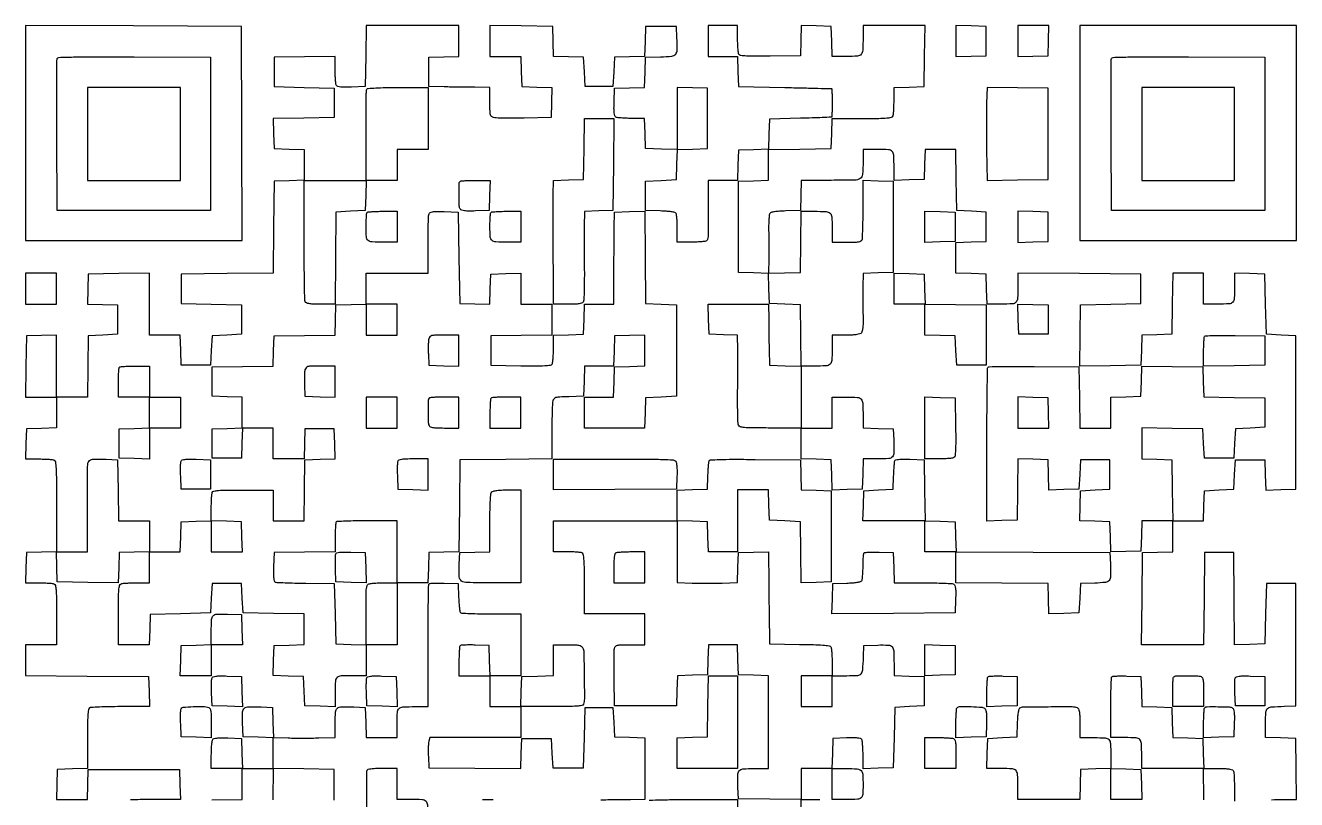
# Model space of a CAD drawing. Extents: x 156 to 936, y 95 to 969.
# Drawn here: x 156 to 936, y 494 to 969 of the extents above; entities that cross this region are included whole.
import ezdxf

# ---------------------------------------------------------------- set-up
doc = ezdxf.new("R2010")
doc.units = 0

msp = doc.modelspace()

# ---------------------------------------------------------------- linework, layer by layer
for points in [[(920.611431, 493.830791, -0.011291), (928.103853, 494), (936.044131, 494), (935.772065, 512.75), (935.5, 531.5), (926.25, 531.787526), (917, 532.075052), (917, 541.018474, -0.014194), (917.190094, 547.713321, -0.199365), (918.215838, 549.834916, -0.165063), (920.527107, 550.811311, -0.009054), (928.5, 551.245668), (935.5, 551.5), (935.5, 589), (935.5, 626.5), (926.5, 626.5), (917.5, 626.5), (917, 608), (916.5, 589.5), (907.265637, 589.212681), (898.031273, 588.925362), (897.765637, 617.212681), (897.5, 645.5), (888.5, 645.5), (879.5, 645.5), (879.234427, 617.25), (878.968853, 589), (859.968853, 589), (840.968853, 589), (841.234427, 617.25), (841.5, 645.5), (850.75, 645.787526), (860, 646.075052), (860, 655.537526), (860, 665), (869.462474, 665), (878.924948, 665), (879.212474, 674.25), (879.5, 683.5), (888.5, 684), (897.5, 684.5), (898, 693.5), (898.5, 702.5), (907.5, 702.5), (916.5, 702.5), (916.788016, 693.212977), (917.076031, 683.925954), (926.288016, 684.212977), (935.5, 684.5), (935.5, 731.5), (935.5, 778.5), (926.5, 779), (917.5, 779.5), (917, 798), (916.5, 816.5), (907.25, 816.787526), (898, 817.075052), (898, 809.119313, -0.01133), (897.829774, 801.607881, -0.174856), (896.858669, 799.255648, -0.19591), (894.651936, 798.200175, -0.014805), (887.893011, 798), (879, 798), (879, 807.5), (879, 817), (869.522065, 817), (860.044131, 817), (859.772065, 798.25), (859.5, 779.5), (850.287036, 779.212964), (841.074071, 778.925929), (840.787036, 769.712964), (840.5, 760.5), (821.727853, 760.227853), (802.955707, 759.955707), (803.227853, 778.727853), (803.5, 797.5), (822, 798), (840.5, 798.5), (840.5, 807.5), (840.5, 816.5), (802.75, 816.762025), (765, 817.02405), (765, 809.093813, -0.011359), (764.829851, 801.604877, -0.174644), (763.860642, 799.255263, -0.195994), (761.658595, 798.200553, -0.014901), (754.930537, 798), (746.075052, 798), (745.787526, 807.25), (745.5, 816.5), (736.25, 816.787526), (727, 817.075052), (727, 826.5), (727, 835.924948), (736.25, 836.212474), (745.5, 836.5), (745.5, 845.5), (745.5, 854.5), (736.5, 855), (727.5, 855.5), (727.227935, 874.25), (726.955869, 893), (717.515461, 893), (708.075052, 893), (707.787526, 883.75), (707.5, 874.5), (698.25, 874.212474), (689, 873.924948), (689, 881.880687, 0.01133), (688.829774, 889.392119, 0.174856), (687.858669, 891.744352, 0.19591), (685.651936, 892.799825, 0.014805), (678.893011, 893), (670, 893), (669.986345, 885.75, -0.018009), (669.675821, 877.560158, -0.243673), (668.154357, 875.089372, -0.131741), (664.772421, 874.121095, -0.004219), (650.420894, 874), (632.075052, 874), (631.787526, 864.75), (631.5, 855.5), (622.532999, 855.207902, 0.009858), (618.71747, 855.008246, 0.020103), (615.736728, 854.672408, 0.019888), (613.535291, 854.244075, 0.190822), (612.766591, 853.707902, 0.119292), (612.455183, 852.847254, 0.008999), (612.226232, 850.357946, 0.012014), (612.076334, 847.343816, 0.008841), (612.049645, 844, -0.001418), (612.076577, 840.076769, -0.000777), (612.08848, 835.268664, -0.000774), (612.085427, 830.38581, -0.001235), (612.066053, 826.212474), (612, 816.924948), (602.75, 817.212474), (593.5, 817.5), (593.5, 845.5), (593.5, 873.5), (602.75, 873.787526), (612, 874.075052), (612, 883.515933), (612, 892.956814), (631.25, 893.228407), (650.5, 893.5), (650.787526, 902.75), (651.075052, 912), (669.430537, 912, 0.002478), (679.738583, 912.051095, 0.01833), (684.646395, 912.279811, 0.036362), (687.393938, 912.711703, 0.248902), (688.393011, 913.581787, 0.068336), (688.631047, 914.59865, 0.007357), (688.821697, 917.013877, 0.008933), (688.955612, 919.910777, 0.007082), (689, 923.044262), (689, 930.924948), (698.25, 931.212474), (707.5, 931.5), (707.772065, 950.25), (708.044131, 969), (689.022065, 969), (670, 969), (669.986345, 961.75, -0.010904), (669.799195, 953.85182, -0.167242), (668.810132, 951.353181, -0.201372), (666.560646, 950.224533, -0.016903), (659.920894, 950), (651.075052, 950), (650.787526, 959.25), (650.5, 968.5), (641.288016, 968.787023), (632.076031, 969.074046), (631.788016, 959.787023), (631.5, 950.5), (613.073381, 950.226758, -0.003139), (603.874845, 950.14811, -0.013555), (598.410177, 950.283854, -0.01557), (594.873481, 950.578359, -0.226527), (593.838694, 951.226758, -0.110913), (593.51997, 952.114795, -0.009356), (593.263497, 954.549423, -0.012063), (593.080135, 957.497312, -0.009035), (593.015313, 960.75), (593, 969), (584, 969), (575, 969), (575, 959.5), (575, 950), (583.962474, 950), (592.924948, 950), (593.212474, 940.75), (593.5, 931.5), (622, 930.960819, -0.000677), (632.945397, 930.738921, -0.001114), (642.201562, 930.518094, -0.00008), (650.515881, 930.299876, -0.170159), (650.75, 930.210819, -0.212471), (650.851652, 930.001189, -0.001024), (650.926563, 927.565053, -0.004421), (650.981979, 924.773753, -0.002752), (651, 921.5, -0.002753), (650.981983, 918.227404, -0.004434), (650.926563, 915.439883, -0.000998), (650.851693, 913.005302, -0.223116), (650.75, 912.805984, -0.15636), (650.521939, 912.722795, -0.000154), (644.992188, 912.50564, -0.001503), (638.802625, 912.283114, -0.000919), (631.5, 912.055984), (612.5, 911.5), (612.212964, 902.287036), (611.925929, 893.074071), (602.712964, 892.787036), (593.5, 892.5), (593.212474, 883.25), (592.924948, 874), (583.962474, 874), (575, 874), (574.877856, 865.25, 0.003161), (574.847109, 861.223834, 0.001758), (574.857912, 856.315837, 0.001753), (574.903727, 851.348323, 0.002836), (574.981484, 847.123063, -0.007207), (575.025822, 842.532694, -0.026256), (574.859102, 839.624046, -0.040433), (574.499022, 837.757572, -0.18574), (573.853628, 836.888375, -0.108865), (572.922312, 836.550601, -0.010099), (570.474191, 836.278091, -0.012622), (567.508457, 836.083802, -0.00958), (564.25, 836.015313), (556, 836), (555.984687, 844.25, 0.008591), (555.922842, 847.498009, 0.011595), (555.748365, 850.431384, 0.008743), (555.504907, 852.855762, 0.112618), (555.201688, 853.707902, 0.195149), (554.447011, 854.24575, 0.020215), (552.262875, 854.673305, 0.020298), (549.292364, 855.008289, 0.009786), (545.467001, 855.207902), (536.5, 855.5), (536.5, 864.5), (536.5, 873.5), (546, 874), (555.5, 874.5), (555.787036, 883.712964), (556.074071, 892.925929), (565.287036, 893.212964), (574.5, 893.5), (574.5, 912), (574.5, 930.5), (565.25, 930.787526), (556, 931.075052), (556, 912.001314), (556, 892.927576), (546.25, 893.213788), (536.5, 893.5), (536.212474, 902.75), (535.924948, 912), (527.712474, 912.015313, -0.009211), (524.472742, 912.081044, -0.012245), (521.532567, 912.267102, -0.009596), (519.104817, 912.527569, -0.110258), (518.206902, 912.850966, -0.187221), (517.610638, 913.659703, -0.039341), (517.278749, 915.4185, -0.027159), (517.135766, 918.085459, -0.008519), (517.206902, 922.085653), (517.5, 930.5), (526.712964, 930.787036), (535.925929, 931.074071), (536.212964, 940.287036), (536.5, 949.5), (545.740334, 949.787398, 0.015844), (552.678762, 950.223546, 0.194277), (554.990355, 951.421808, 0.177046), (555.934395, 953.942653, 0.012739), (555.800912, 961.520917), (555.5, 968.5), (546, 968.5), (536.5, 968.5), (536.212964, 959.287036), (535.925929, 950.074071), (526.712964, 949.787036), (517.5, 949.5), (517, 940.5), (516.5, 931.5), (508, 931.5), (499.5, 931.5), (499, 940.5), (498.5, 949.5), (489.287036, 949.787036), (480.074071, 950.074071), (479.787036, 959.287036), (479.5, 968.5), (460.25, 968.771593), (441, 969.043186), (441, 959.521593), (441, 950), (450.462474, 950), (459.924948, 950), (460.212474, 940.75), (460.5, 931.5), (469.787023, 931.211984), (479.074046, 930.923969), (478.787023, 921.711984), (478.5, 912.5), (462, 912.214485, -0.003332), (455.515656, 912.145502, -0.004581), (449.685938, 912.175744, -0.002978), (444.797256, 912.275019, -0.053901), (443.25, 912.483537, -0.122326), (441.996245, 913.144405, -0.153829), (441.32807, 914.266745, -0.053257), (441.052573, 916.4538, -0.004723), (441, 922.019052), (441, 931), (431.75, 931.079024, -0.00076), (427.521955, 931.121575, -0.000437), (422.426563, 931.185059, -0.000437), (417.307432, 931.257785, -0.000729), (413, 931.329024), (403.5, 931.5), (403.5, 940.5), (403.5, 949.5), (412.75, 949.787526), (422, 950.075052), (422, 959.537526), (422, 969), (393.522065, 969), (365.044131, 969), (364.772065, 950.25), (364.5, 931.5), (356.085653, 931.206902, -0.008519), (352.085459, 931.135766, -0.027159), (349.4185, 931.278749, -0.039341), (347.659703, 931.610638, -0.187221), (346.850966, 932.206902, -0.110486), (346.527512, 933.106243, -0.009508), (346.267102, 935.550072, -0.012178), (346.081039, 938.509498, -0.009146), (346.015313, 941.772065), (346, 950.044131), (327.25, 949.772065), (308.5, 949.5), (308.5, 940.5), (308.5, 931.5), (327, 931), (345.5, 930.5), (345.5, 921.5), (345.5, 912.5), (326.712768, 912.227798), (307.925536, 911.955596), (308.212768, 902.727798), (308.5, 893.5), (317.75, 893.212474), (327, 892.924948), (327, 883.5), (327, 874.075052), (317.75, 873.787526), (308.5, 873.5), (308.234453, 845.265547), (307.968906, 817.031094), (279.734453, 816.765547), (251.5, 816.5), (251.5, 807.5), (251.5, 798.5), (270, 798), (288.5, 797.5), (288.5, 788.5), (288.5, 779.5), (279.5, 779), (270.5, 778.5), (270, 769.5), (269.5, 760.5), (260.5, 760.5), (251.5, 760.5), (251.212474, 769.75), (250.924948, 779), (241.462474, 779), (232, 779), (232, 798.022065), (232, 817.044131), (213.25, 816.772065), (194.5, 816.5), (194.212977, 807.288016), (193.925954, 798.076031), (203.212977, 797.788016), (212.5, 797.5), (212.5, 788.5), (212.5, 779.5), (203.5, 779), (194.5, 778.5), (194.227935, 759.75), (193.955869, 741), (184.477935, 741), (175, 741), (175, 760.037526), (175, 779.075052), (165.75, 778.787526), (156.5, 778.5), (156.227935, 759.75), (155.955869, 741), (165.477935, 741), (175, 741), (175, 731.537526), (175, 722.075052), (165.75, 721.787526), (156.5, 721.5), (156.212474, 712.25), (155.924948, 703), (163.880687, 703, -0.007017), (167.042924, 702.955617, -0.008872), (169.964077, 702.821697, -0.007277), (172.399219, 702.631102, -0.068543), (173.418213, 702.393011, -0.272936), (174.330803, 701.244652, -0.020774), (174.730356, 697.141028, -0.012395), (174.952549, 689.912264, -0.001485), (175, 673.930537), (175, 646.075052), (165.75, 645.787526), (156.5, 645.5), (156.212474, 636.25), (155.924948, 627), (163.880687, 627, -0.007017), (167.042924, 626.955617, -0.008872), (169.964077, 626.821697, -0.007277), (172.399219, 626.631102, -0.068543), (173.418213, 626.393011, -0.24904), (174.288503, 625.393178, -0.036273), (174.72025, 622.640441, -0.018295), (174.948927, 617.723448, -0.002472), (175, 607.393011), (175, 589), (165.5, 589), (156, 589), (156, 579.512025), (156, 570.02405), (193.75, 569.762025), (231.5, 569.5), (231.787526, 560.25), (232.075052, 551), (214.287526, 550.984687, 0.004245), (207.378572, 550.920074, 0.006366), (201.349761, 550.735693, 0.002929), (196.237974, 550.484175, 0.128309), (195.222298, 550.158549, 0.223283), (194.570472, 549.132525, 0.014874), (194.224179, 545.568611, 0.013504), (194.006148, 540.135816, 0.003332), (193.948676, 531.211075), (193.952756, 513.074426), (184.726378, 512.787213), (175.5, 512.5), (175.212474, 503.25), (174.924948, 494), (184.424948, 494), (193.924948, 494), (194.212474, 503.25), (194.5, 512.5), (222.5, 512.5), (250.5, 512.5), (250.787526, 503.25), (251.075052, 494), (233.287526, 493.984687, 0.004021), (226.383458, 493.923222, 0.006063), (220.370264, 493.748365, 0.002667)], [(632, 485.560195), (632, 493.956814), (612.75, 494.228407), (593.5, 494.5), (593.199088, 501.479083, -0.012322), (593.058134, 509.11956, -0.176722), (593.990719, 511.627338, -0.202101), (596.267676, 512.772817, -0.01682), (603.019052, 513), (612, 513), (612, 541.462474), (612, 569.924948), (602.75, 570.212474), (593.5, 570.5), (593.212474, 579.75), (592.924948, 589), (584, 589), (575.075052, 589), (574.787526, 579.75), (574.5, 570.5), (565.287036, 570.212964), (556.074071, 569.925929), (555.787036, 560.712964), (555.5, 551.5), (536.5, 551.5), (517.5, 551.5), (517.214485, 568, -0.003332), (517.145502, 574.484344, -0.004581), (517.175744, 580.314063, -0.002978), (517.275019, 585.202744, -0.053901), (517.483537, 586.75, -0.122326), (518.144405, 588.003755, -0.153829), (519.266745, 588.67193, -0.053257), (521.4538, 588.947427, -0.004723), (527.019052, 589), (536, 589), (536, 598.5), (536, 608), (517.5, 608), (499, 608), (499, 626.393011, 0.002472), (498.948927, 636.723448, 0.018295), (498.72025, 641.640441, 0.036273), (498.288503, 644.393178, 0.24904), (497.418213, 645.393011, 0.06844), (496.400281, 645.631074, 0.007317), (493.9751, 645.821697, 0.008902), (491.066073, 645.955615, 0.00705), (487.918213, 646), (480, 646), (480, 655.5), (480, 665), (518, 665), (556, 665), (556, 674.462474), (556, 683.924948), (565.25, 684.212474), (574.5, 684.5), (574.769726, 692.5, -0.004619), (574.905238, 695.653914, -0.006182), (575.089929, 698.511578, -0.004413), (575.294899, 700.896635, -0.06255), (575.481013, 701.730904, -0.299328), (576.350521, 702.384647, -0.0069), (581.747625, 702.650438, -0.008963), (589.824931, 702.791667, -0.001967), (603.711287, 702.730904), (631.5, 702.5), (631.787036, 693.287036), (632.074071, 684.074071), (641.287036, 683.787036), (650.5, 683.5), (650.5, 655.5), (650.5, 627.5), (641.272202, 627.212768), (632.044404, 626.925536), (631.772202, 645.712768), (631.5, 664.5), (622, 665), (612.5, 665.5), (612.212474, 674.75), (611.924948, 684), (602.462474, 684), (593, 684), (593, 665), (593, 646), (584.037526, 646), (575.075052, 646), (574.787526, 655.25), (574.5, 664.5), (565.25, 664.787526), (556, 665.075052), (556, 646.108495), (556, 627.141938), (565.044489, 626.820969, 0.005624), (569.187561, 626.720582, 0.003201), (574.198956, 626.687627, 0.003196), (579.245921, 626.719008, 0.005279), (583.50786, 626.81776), (592.926742, 627.13552), (593.213371, 636.31776), (593.5, 645.5), (602.75, 645.787526), (612, 646.075052), (612.057091, 636.787526, 0.000516), (612.091753, 631.958949, 0.000157), (612.154079, 624.646961, 0.000157), (612.22905, 616.455415, 0.000172), (612.307091, 608.5), (612.5, 589.5), (630.955416, 589.226647, -0.003561), (639.668275, 589.035521, -0.012194), (645.324934, 588.732937, -0.01105), (649.214502, 588.342971, -0.224357), (650.190103, 587.726647, -0.112125), (650.497773, 586.86414, -0.008919), (650.744962, 584.43689, -0.011731), (650.921988, 581.499351, -0.008719), (650.984687, 578.25), (651, 570), (659.980948, 570, 0.014075), (666.706186, 570.189349, 0.199016), (668.832254, 571.214245, 0.165509), (669.810854, 573.52461, 0.009074), (670.245668, 581.5), (670.5, 588.5), (679.123669, 588.78709, -0.017732), (685.60517, 588.772945, -0.209024), (687.823065, 587.702239, -0.16769), (688.802809, 585.225098, -0.010613), (688.986345, 577.287526), (689, 570.075052), (698.25, 569.787526), (707.5, 569.5), (707.5, 560.5), (707.5, 551.5), (698.5, 551), (689.5, 550.5), (689, 532), (688.5, 513.5), (679.25, 513.212474), (670, 512.924948), (669.984687, 521.212474, 0.009129), (669.918962, 524.480966, 0.01216), (669.732898, 527.445387, 0.009485), (669.472502, 529.893389, 0.110544), (669.149034, 530.793098, 0.187221), (668.340297, 531.389362, 0.039341), (666.5815, 531.721251, 0.027159), (663.914541, 531.864234, 0.008519), (659.914347, 531.793098), (651.5, 531.5), (651.212474, 522.25), (650.924948, 513), (659.845843, 513, -0.015091), (666.469812, 512.800024, -0.183623), (668.74524, 511.774143, -0.182517), (669.772035, 509.493107, -0.014877), (669.986345, 502.831787, -0.018669), (669.786903, 497.123493, -0.197432), (668.768801, 495.079432, -0.168454), (666.525211, 494.170116, -0.012823), (659.893011, 494), (651, 494), (651, 503.5), (651, 513), (641.5, 513), (632, 513), (632, 503.5), (632, 494), (640.25, 493.984687, -0.00947), (643.507293, 493.916937, -0.012511)], [(270.25, 493.772065), (289, 494.044131), (289, 503.522065), (289, 513), (279.5, 513), (270, 513), (270.015313, 521.25, -0.00917), (270.081041, 524.504112, -0.012203), (270.267102, 527.45641, -0.00954), (270.527533, 529.894283, -0.110402), (270.850966, 530.793098, -0.187221), (271.659703, 531.389362, -0.039341), (273.4185, 531.721251, -0.027159), (276.085459, 531.864234, -0.008519), (280.085653, 531.793098), (288.5, 531.5), (288.787526, 522.25), (289.075052, 513), (298.537526, 513), (308, 513), (308, 522.462474), (308, 531.924948), (298.75, 532.212474), (289.5, 532.5), (289.211486, 541.221282, -0.017872), (289.229016, 547.784833, -0.210428), (290.321246, 550.027485, -0.176334), (292.817355, 550.949111, -0.011928), (300.520917, 550.800912), (307.5, 550.5), (307.787036, 541.287036), (308.074071, 532.074071), (317.113027, 531.787036, 0.005384), (321.288295, 531.699443, 0.002939), (326.411967, 531.677263, 0.002928), (331.619657, 531.715829, 0.004653), (336.075991, 531.816413), (346, 532.132827), (346, 541.047361, -0.017077), (346.228823, 547.745334, -0.202706), (347.376268, 550.01383, -0.175895), (349.886312, 550.942281, -0.012288), (357.520917, 550.800912), (364.5, 550.5), (364.787526, 541.25), (365.075052, 532), (374.537526, 532), (384, 532), (384, 540.893011, -0.014768), (384.199638, 547.650479, -0.195511), (385.252746, 549.85745, -0.175208), (387.599988, 550.829247, -0.01141), (395.081787, 551), (403, 551), (403, 588.333333, -0.001762), (403.050611, 602.696866, -0.002856), (403.206402, 614.906402, -0.000464), (403.415743, 625.696105, -0.193635), (403.702644, 626.369311, -0.179987), (404.290922, 626.638564, -0.007016), (406.709672, 626.781547, -0.011703), (409.626528, 626.84459, -0.007913), (412.952644, 626.785977), (421.5, 626.5), (421.794391, 618.005609, 0.008279), (421.964083, 614.694214, 0.011972), (422.232402, 611.776348, 0.007724), (422.549842, 609.368688, 0.161087), (422.872093, 608.727907, 0.185963), (423.58443, 608.411783, 0.002216), (428.763418, 608.175895, 0.006297), (434.805731, 608.003704, 0.00403), (441.827702, 607.948685), (460, 607.952773), (460, 588.976387), (460, 570), (450.5, 570), (441, 570), (441, 560.5), (441, 551), (450.462474, 551), (459.924948, 551), (460.212474, 560.25), (460.5, 569.5), (470.25, 569.786212), (480, 570.072424), (480, 579.536212), (480, 589), (488.464816, 589, -0.00703), (493.104735, 588.934761, -0.040245), (495.550313, 588.668209, -0.084564), (496.99515, 588.128098, -0.139122), (497.895079, 587.196047, -0.117831), (498.607371, 584.483741, -0.002321), (498.861291, 570.051822, -0.002813), (498.965522, 555.821787, -0.092287), (498.344972, 552.456599, -0.262648), (497.389885, 551.667214, -0.025571), (494.3036, 551.276671, -0.016068), (489.064113, 551.053282, -0.002619), (478.893011, 551), (460, 551), (460, 541.5), (460, 532), (432.019052, 532), (404.038104, 532), (403.46814, 529.729083, 0.045288), (403.264735, 528.430652, 0.00895), (403.153996, 526.075142, 0.009416), (403.125736, 523.317546, 0.008627), (403.199088, 520.479083), (403.5, 513.5), (431.712269, 513.234491), (459.924538, 512.968982), (460.212269, 522.234491), (460.5, 531.5), (469.5, 531.5), (478.5, 531.5), (479, 522.5), (479.5, 513.5), (489, 513.5), (498.5, 513.5), (499, 532), (499.5, 550.5), (508, 550.5), (516.5, 550.5), (517, 541.5), (517.5, 532.5), (526.75, 532.212474), (536, 531.924948), (536, 512.962474), (536, 494), (527.25, 493.893608, 0.000248), (523.215497, 493.842549, 0.000137), (518.279688, 493.776284, 0.000136), (513.272687, 493.706331, 0.000218), (509, 493.643608)], [(879.228407, 493.75), (878.956814, 513), (859.978407, 513), (841, 513), (841, 520.918213, 0.01141), (840.829247, 528.400012, 0.175208), (839.85745, 530.747254, 0.195511), (837.650479, 531.800362, 0.014768), (830.893011, 532), (822, 532), (822, 550.333333, -0.003584), (822.05073, 557.411472, -0.00564), (822.206402, 563.487652, -0.001786), (822.418403, 568.723678, -0.187492), (822.702644, 569.369311, -0.179987), (823.290922, 569.638564, -0.007016), (825.709672, 569.781547, -0.011703), (828.626528, 569.84459, -0.007913), (831.952644, 569.785977), (840.5, 569.5), (840.787036, 560.287036), (841.074071, 551.074071), (850.287036, 550.787036), (859.5, 550.5), (859.787036, 541.287036), (860.074071, 532.074071), (869.287036, 531.787036), (878.5, 531.5), (878.787526, 522.25), (879.075052, 513), (887.930537, 513, -0.006773), (892.587052, 512.936924, -0.03465), (895.160133, 512.688208, -0.070053), (896.655249, 512.216672, -0.192061), (897.393011, 511.418213, -0.080983), (897.635568, 510.250423, -0.002541), (897.821697, 505.367318, -0.004891), (897.955938, 499.590857, -0.003363), (898, 493.040657, -0.00346)], [(443, 493.747311, 0.003089), (436.515654, 493.804442, 0.004245)], [(538.814701, 493.637974, -0.001141), (546.60615, 493.821697, -0.003219), (555.650853, 493.956086, -0.002105), (566.081787, 494), (593, 494), (593, 484.606989, 0.006203)]]:
    msp.add_lwpolyline(points, format="xyb")
for points in [[(156, 903.007138), (156, 837), (222.50719, 837), (289.014379, 837), (288.75719, 902.75), (288.5, 968.5), (222.25, 968.757138), (156, 969.014276)], [(727, 959.5), (727, 949.924948), (736.25, 950.212474), (745.5, 950.5), (745.5, 959.5), (745.5, 968.5), (736.25, 968.787526), (727, 969.075052)], [(765, 959.462474), (765, 949.924948), (774.25, 950.212474), (783.5, 950.5), (783.787526, 959.75), (784.075052, 969), (774.537526, 969), (765, 969)], [(803, 903), (803, 837), (869.5, 837), (936, 837), (936, 903), (936, 969), (869.5, 969), (803, 969)], [(194, 902.5), (194, 874), (222.5, 874), (251, 874), (251, 902.5), (251, 931), (222.5, 931), (194, 931)], [(841, 902.5), (841, 874), (869.5, 874), (898, 874), (898, 902.5), (898, 931), (869.5, 931), (841, 931)], [(726.5, 845.5), (726.5, 836.5), (717.25, 836.212474), (708, 835.924948), (708, 845.5), (708, 855.075052), (717.25, 854.787526), (726.5, 854.5)], [(765, 845.5), (765, 835.924948), (774.25, 836.212474), (783.5, 836.5), (783.5, 845.5), (783.5, 854.5), (774.25, 854.787526), (765, 855.075052)], [(156, 807.5), (156, 798), (165.5, 798), (175, 798), (175, 807.5), (175, 817), (165.5, 817), (156, 817)], [(707.787236, 807.271928), (708.074471, 798.043857), (726.787236, 797.771928), (745.5, 797.5), (745.5, 779), (745.5, 760.5), (736.5, 760.5), (727.5, 760.5), (727, 769.5), (726.5, 778.5), (717.25, 778.787526), (708, 779.075052), (708, 788.537526), (708, 798), (698.5, 798), (689, 798), (689, 807.537526), (689, 817.075052), (698.25, 816.787526), (707.5, 816.5)], [(365, 788.5), (365, 779), (374.5, 779), (384, 779), (384, 788.5), (384, 798), (374.5, 798), (365, 798)], [(783.5, 788.5), (783.5, 779.5), (774.5, 779.5), (765.5, 779.5), (765.211971, 788.788029), (764.923942, 798.076058), (774.211971, 797.788029), (783.5, 797.5)], [(365, 731.5), (365, 722), (374.5, 722), (384, 722), (384, 731.5), (384, 741), (374.5, 741), (365, 741)], [(765, 731.537526), (765, 722), (774.537526, 722), (784.075052, 722), (783.787526, 731.25), (783.5, 740.5), (774.25, 740.787526), (765, 741.075052)], [(270, 655.537526), (270, 646), (279.537526, 646), (289.075052, 646), (288.787526, 655.25), (288.5, 664.5), (279.25, 664.787526), (270, 665.075052)], [(726.5, 579.5), (726.5, 570.5), (717.25, 570.212474), (708, 569.924948), (708, 579.5), (708, 589.075052), (717.25, 588.787526), (726.5, 588.5)], [(593, 541.5), (593, 513), (574.5, 513), (556, 513), (556, 522.462474), (556, 531.924948), (565.25, 532.212474), (574.5, 532.5), (574.772065, 551.25), (575.044131, 570), (584.022065, 570), (593, 570)], [(632, 560.5), (632, 551), (641.5, 551), (651, 551), (651, 560.5), (651, 570), (641.5, 570), (632, 570)]]:
    msp.add_lwpolyline(points, close=True)
for points in [[(269.5, 902.5), (269.5, 855.5), (222.5, 855.5), (175.5, 855.5), (175.239372, 901.5, -0.000997), (175.174287, 919.225103, -0.001596), (175.197198, 934.357597, -0.000282), (175.267665, 947.72814, -0.090314), (175.461789, 948.759906, -0.301449), (176.45055, 949.464468, -0.003096), (185.402033, 949.70934, -0.005599), (198.68089, 949.841585, -0.001079), (222.722417, 949.759906), (269.5, 949.5)], [(916.5, 902.5), (916.5, 855.5), (869.5, 855.5), (822.5, 855.5), (822.239372, 901.5, -0.000997), (822.174287, 919.225103, -0.001596), (822.197198, 934.357597, -0.000282), (822.267665, 947.72814, -0.090314), (822.461789, 948.759906, -0.301449), (823.45055, 949.464468, -0.003096), (832.402033, 949.70934, -0.005599), (845.68089, 949.841585, -0.001079), (869.722417, 949.759906), (916.5, 949.5)], [(403, 912), (403, 893), (393.5, 893), (384, 893), (384, 883.5), (384, 874), (374.537526, 874), (365.075052, 874), (364.787526, 864.75), (364.5, 855.5), (355.5, 855), (346.5, 854.5), (346.234427, 826.25), (345.968853, 798), (337.091415, 798, -0.006747), (332.421921, 798.063017, -0.034581), (329.843395, 798.311639, -0.069952), (328.345557, 798.783081, -0.192263), (327.606989, 799.581787, -0.087168), (327.360793, 800.844819, -0.00066), (327.178303, 811.396775, -0.002435), (327.043843, 823.508407, -0.001558), (327, 837.581787), (327, 874), (346, 874), (365, 874), (365.066053, 892.75, 0.000737), (365.082075, 900.570148, 0.000691), (365.075631, 908.561962, 0.000687), (365.050378, 915.653864, 0.002373), (365.005905, 920.24817, -0.006728), (365.00259, 923.672444, -0.009507), (365.098655, 926.720853, -0.006146), (365.258218, 929.257969, -0.120193), (365.498869, 929.99817, -0.241444), (366.228751, 930.439064, -0.004267), (370.956277, 930.728025, -0.008879), (376.908583, 930.934981, -0.004249), (384.559017, 931), (403, 931)], [(745.819132, 921.271811, 0.006101), (745.716633, 916.258901, 0.001988), (745.685052, 908.856241, 0.001981), (745.715239, 900.631685, 0.002231), (745.810831, 892.728158), (746.121662, 873.956317), (764.810831, 874.228158), (783.5, 874.5), (783.5, 902.5), (783.5, 930.5), (764.819132, 930.771811), (746.138264, 931.043622)], [(516.765573, 883.75), (516.5, 855.5), (507.75, 855.211067), (499, 854.922134), (498.910624, 845.711067, 0.001931), (498.883115, 841.001867, 0.000639), (498.878264, 834.090396, 0.000636), (498.89243, 826.428535, 0.000723), (498.925968, 819.086026, -0.00317), (498.92375, 812.280846, -0.00454), (498.82875, 806.248075, -0.002518), (498.676766, 801.160118, -0.068214), (498.447957, 799.836026, -0.166242), (497.732529, 798.86869, -0.103849), (496.420413, 798.317695, -0.041917), (494.002591, 798.058417, -0.005761), (488.932612, 798), (480, 798), (479.934866, 815.75, -0.000139), (479.862719, 837.019325, -0.000631), (479.839766, 849.405177, -0.001072), (479.853088, 857.984558, -0.001784), (479.905604, 865.212474), (480, 873.924948), (489.25, 874.212474), (498.5, 874.5), (498.772065, 893.25), (499.044131, 912), (508.037639, 912), (517.031147, 912)], [(440.787526, 864.75), (440.5, 855.5), (432.085653, 855.206902, -0.008519), (428.085459, 855.135766, -0.027159), (425.4185, 855.278749, -0.039341), (423.659703, 855.610638, -0.187221), (422.850966, 856.206902, -0.131906), (422.206577, 858.26788, -0.007493), (422.033407, 864.992136, -0.005877), (422.040216, 871.8478, -0.195602), (422.666667, 873.333333, -0.174822), (423.232541, 873.599219, -0.00583), (425.743315, 873.804167, -0.010438), (428.756615, 873.951668, -0.007009), (432.204192, 874), (441.075052, 874)], [(688.5, 845.5), (688.5, 817.5), (679.25, 817.212474), (670, 816.924948), (669.851604, 808.712474, 0.003985), (669.813127, 804.902376, 0.002127), (669.82314, 800.19135, 0.002117), (669.874202, 795.380653, 0.0033), (669.963094, 791.236801, -0.008891), (670.006172, 787.041041, -0.020715), (669.852451, 783.902477, -0.02506), (669.531783, 781.634719, -0.126199), (668.989046, 780.486801, -0.137204), (667.964346, 779.777663, -0.044827), (666.163839, 779.331191, -0.029306), (663.462429, 779.074114, -0.009071), (659.377555, 779), (651, 779), (651, 770.106989, -0.014768), (650.800362, 763.349521, -0.195511), (649.747254, 761.14255, -0.175208), (647.400012, 760.170753, -0.01141), (639.918213, 760), (632, 760), (632, 741), (632, 722), (641.5, 722), (651, 722), (651, 731.5), (651, 741), (659.883369, 741, -0.01672), (666.551889, 740.776944, -0.200673), (668.806258, 739.651702, -0.168025), (669.798298, 737.159382, -0.010996), (669.986345, 729.287526), (670, 722.075052), (679.25, 721.787526), (688.5, 721.5), (688.800912, 714.520917, -0.012303), (688.942101, 706.883746, -0.176255), (688.011851, 704.374694, -0.202443), (685.739673, 703.228106, -0.016964), (679.018474, 703), (670.075052, 703), (669.787526, 693.75), (669.5, 684.5), (660.288016, 684.212977), (651.076031, 683.925954), (650.788016, 693.212977), (650.5, 702.5), (641.25, 702.787526), (632, 703.075052), (632, 712.537526), (632, 722), (613.106989, 722, -0.00214), (601.939772, 722.047804, -0.020162), (597.150615, 722.282081, -0.049655), (594.603954, 722.767698, -0.232901), (593.539534, 723.75, -0.082442), (593.275343, 725.031288, -0.002874), (593.106721, 730.126562, -0.005286), (593.005448, 736.167947, -0.003663), (593.013221, 743, 0.000789), (593.064016, 750.375453, 0.000696), (593.09414, 758.065126, 0.000699), (593.101957, 764.996991, 0.002122), (593.080676, 769.711067), (593, 778.922134), (584.25, 779.211067), (575.5, 779.5), (575.212474, 788.75), (574.924948, 798), (593.462474, 798), (612, 798), (612.079024, 788.75, 0.00076), (612.121575, 784.521955, 0.000437), (612.185059, 779.426563, 0.000437), (612.257785, 774.307432, 0.000729), (612.329024, 770), (612.5, 760.5), (622.250382, 760.213783), (632.000764, 759.927567), (631.750382, 778.713783), (631.5, 797.5), (622, 798), (612.5, 798.5), (612.212959, 807.713341), (611.925919, 816.926682), (621.712959, 817.213341), (631.5, 817.5), (631.772065, 836.25), (632.044131, 855), (639.940278, 855, -0.011457), (647.404655, 854.828936, -0.175414), (649.74896, 853.85673, -0.195276), (650.800677, 851.649615, -0.014747), (651, 844.893011), (651, 836), (659.893011, 836, 0.00673), (664.571713, 836.062976, 0.034532), (667.154102, 836.311531, 0.06988), (668.653872, 836.782907, 0.192406), (669.393011, 837.581787, 0.081426), (669.635784, 838.755801, 0.002387), (669.821697, 843.826548, 0.004731), (669.955952, 849.816117, 0.003237), (670, 856.619313), (670, 874.075052), (679.25, 873.787526), (688.5, 873.5)], [(422, 826.5), (422.5, 798.5), (431.711984, 798.212977), (440.923969, 797.925954), (441.211984, 807.212977), (441.5, 816.5), (450.75, 816.787526), (460, 817.075052), (460, 807.537526), (460, 798), (469.5, 798), (479, 798), (479, 788.522065), (479, 779.044131), (460.25, 778.772065), (441.5, 778.5), (441.5, 769.5), (441.5, 760.5), (459.926619, 760.226758, 0.003139), (469.125155, 760.14811, 0.013555), (474.589823, 760.283854, 0.01557), (478.126519, 760.578359, 0.226527), (479.161306, 761.226758, 0.110771), (479.479995, 762.113913, 0.009411), (479.736503, 764.5384, 0.012105), (479.919862, 767.474166, 0.009076), (479.984687, 770.712474), (480, 778.924948), (489.25, 779.212474), (498.5, 779.5), (498.787526, 788.75), (499.075052, 798), (508.037526, 798), (517, 798), (517.079024, 816.75, -0.00061), (517.121822, 824.62526, -0.000549), (517.185059, 832.782812, -0.00055), (517.257844, 840.098672, -0.001737), (517.329024, 845), (517.5, 854.5), (526.734363, 854.787319), (535.968727, 855.074638), (536.234363, 826.787319), (536.5, 798.5), (546, 798), (555.5, 797.5), (555.5, 769.5), (555.5, 741.5), (546, 741), (536.5, 740.5), (536.212474, 731.25), (535.924948, 722), (517.462474, 722), (499, 722), (499, 731.5), (499, 741), (507.962474, 741), (516.924948, 741), (517.212474, 750.25), (517.5, 759.5), (526.75, 759.787526), (536, 760.075052), (536, 769.575052), (536, 779.075052), (526.75, 778.787526), (517.5, 778.5), (517.212474, 769.25), (516.924948, 760), (508, 760), (499.075052, 760), (498.787526, 750.75), (498.5, 741.5), (489.357189, 741.213893, 0.005038), (483.815485, 740.98456, 0.050018), (481.517376, 740.633971, 0.137237), (480.320818, 739.942323, 0.128699), (479.620844, 738.713893, 0.054633), (479.384859, 737.181308, 0.002897), (479.197649, 732.234593, 0.004527), (479.062099, 726.337168, 0.003278), (479.013655, 719.765573), (479, 703.031147), (450.75, 702.765573), (422.5, 702.5), (422.23449, 674.287321), (421.96898, 646.074641), (412.73449, 645.787321), (403.5, 645.5), (403.212474, 636.25), (402.924948, 627), (393.462474, 627), (384, 627), (384, 608), (384, 589), (374.5, 589), (365, 589), (365, 579.5), (365, 570), (357.081787, 570, 0.011435), (349.597657, 569.828811, 0.175657), (347.251172, 568.85465, 0.195156), (346.198903, 566.642834, 0.014649), (346, 559.855485), (346, 550.924948), (336.75, 551.212474), (327.5, 551.5), (327, 560.5), (326.5, 569.5), (317.212977, 569.788016), (307.925954, 570.076031), (308.212977, 579.288016), (308.5, 588.5), (317.75, 588.787526), (327, 589.075052), (327, 598.515461), (327, 607.955869), (308.25, 608.227935), (289.5, 608.5), (289, 617.5), (288.5, 626.5), (279.5, 626.5), (270.5, 626.5), (270, 617.5), (269.5, 608.5), (251, 608), (232.5, 607.5), (232.212474, 598.25), (231.924948, 589), (222.462474, 589), (213, 589), (213, 607.393011, -0.002472), (213.051073, 617.723448, -0.018295), (213.27975, 622.640441, -0.036273), (213.711497, 625.393178, -0.24904), (214.581787, 626.393011, -0.06844), (215.599719, 626.631074, -0.007317), (218.0249, 626.821697, -0.008902), (220.933927, 626.955615, -0.00705), (224.081787, 627), (232, 627), (232, 636.537526), (232, 646.075052), (222.75, 645.787526), (213.5, 645.5), (213.212184, 636.228074), (212.924368, 626.956148), (194.212184, 627.228074), (175.5, 627.5), (175.212474, 636.75), (174.924948, 646), (184.462474, 646), (194, 646), (194.063971, 664.75, 0.000716), (194.079516, 672.604483, 0.000654), (194.073343, 680.699508, 0.000654), (194.048909, 687.930489, 0.002135), (194.006044, 692.716409, -0.016297), (194.14059, 699.663132, -0.202597), (195.267526, 701.985736, -0.180078), (197.785802, 702.942067, -0.012422), (205.520917, 702.800912), (212.5, 702.5), (212.772065, 683.75), (213.044131, 665), (222.522065, 665), (232, 665), (232, 655.5), (232, 646), (241.462474, 646), (250.924948, 646), (251.212474, 655.25), (251.5, 664.5), (260.75, 664.787526), (270, 665.075052), (270, 672.955738, -0.006973), (270.043679, 676.087415, -0.008831), (270.175485, 678.97878, -0.007222), (270.363031, 681.388898, -0.068684), (270.597395, 682.393213, -0.251592), (271.587946, 683.247094, -0.034195), (274.388782, 683.670735, -0.017926), (279.346015, 683.898456, -0.002514), (289.597395, 683.95), (308, 683.95), (308, 674.475), (308, 665), (317.477935, 665), (326.955869, 665), (327.227935, 683.75), (327.5, 702.5), (336.787023, 702.788016), (346.074046, 703.076031), (345.787023, 712.288016), (345.5, 721.5), (336.5, 721.5), (327.5, 721.5), (327.212474, 712.25), (326.924948, 703), (317.462474, 703), (308, 703), (308, 712.5), (308, 722), (298.537526, 722), (289.075052, 722), (288.787526, 712.75), (288.5, 703.5), (279.5, 703.5), (270.5, 703.5), (270.5, 712.5), (270.5, 721.5), (279.75, 721.787526), (289, 722.075052), (289, 731.5), (289, 740.924948), (279.75, 741.212474), (270.5, 741.5), (270.5, 750.5), (270.5, 759.5), (289.212764, 759.771928), (307.925529, 760.043857), (308.212764, 769.271928), (308.5, 778.5), (327.212764, 778.771928), (345.925529, 779.043857), (346.212764, 788.271928), (346.5, 797.5), (355.75, 797.787526), (365, 798.075052), (365, 807.537526), (365, 817), (384, 817), (403, 817), (403, 834.418213, -0.00332), (403.045092, 841.209646, -0.004836), (403.182492, 847.195392, -0.002487), (403.372919, 852.257955, -0.081136), (403.62125, 853.455377, -0.183756), (404.353077, 854.273358, -0.083815), (405.73978, 854.717914, -0.037718), (408.184609, 854.883424, -0.006366), (412.87125, 854.787164), (421.5, 854.5)], [(384, 845.5), (384, 836), (376.081787, 836, -0.010973), (368.645885, 836.163215, -0.166948), (366.282706, 837.092708, -0.201813), (365.213878, 839.212898, -0.017167), (365, 845.440322, -0.007555), (365.048362, 848.640807, -0.011152), (365.195833, 851.446011, -0.006592), (365.401283, 853.774411, -0.17274), (365.666667, 854.333333, -0.174709), (366.23216, 854.599192, -0.005871), (368.732292, 854.804167, -0.010477), (371.733476, 854.951666, -0.007039), (375.166667, 855), (384, 855)], [(460, 845.5), (460, 836), (452.081787, 836, -0.010973), (444.645885, 836.163215, -0.166948), (442.282706, 837.092708, -0.201813), (441.213878, 839.212898, -0.017167), (441, 845.440322, -0.007555), (441.048362, 848.640807, -0.011152), (441.195833, 851.446011, -0.006592), (441.401283, 853.774411, -0.17274), (441.666667, 854.333333, -0.174709), (442.23216, 854.599192, -0.005871), (444.732292, 854.804167, -0.010477), (447.733476, 854.951666, -0.007039), (451.166667, 855), (460, 855)], [(403.46814, 776.729083, 0.045288), (403.264735, 775.430652, 0.00895), (403.153996, 773.075142, 0.009416), (403.125736, 770.317546, 0.008627), (403.199088, 767.479083), (403.5, 760.5), (412.75, 760.212474), (422, 759.924948), (422, 769.462474), (422, 779), (413.019052, 779, 0.004705), (407.438011, 778.94748, 0.053705), (405.256948, 778.670919, 0.154872), (404.135532, 777.997584, 0.119781)], [(916.5, 769.5), (916.5, 760.5), (897.75, 760.227935), (879, 759.955869), (879, 768.811268, -0.00725), (879.049928, 772.254446, -0.010754), (879.202246, 775.267639, -0.006164), (879.414136, 777.773946, -0.173904), (879.688496, 778.355163, -0.19128), (880.321579, 778.628369, -0.001798), (885.480314, 778.761564, -0.0057), (891.465536, 778.826322, -0.003617), (898.438496, 778.77183), (916.5, 778.5)], [(232, 750.5), (232, 741), (241.5, 741), (251, 741), (251, 731.5), (251, 722), (241.5, 722), (232, 722), (232, 712.462474), (232, 702.924948), (222.75, 703.212474), (213.5, 703.5), (213.5, 712.5), (213.5, 721.5), (222.75, 721.787526), (232, 722.075052), (232, 731.537526), (232, 741), (222.5, 741), (213, 741), (213, 749.833333, -0.007039), (213.048334, 753.266524, -0.010477), (213.195833, 756.267708, -0.005871), (213.400808, 758.76784, -0.174709), (213.666667, 759.333333, -0.174709), (214.23216, 759.599192, -0.005871), (216.732292, 759.804167, -0.010477), (219.733476, 759.951666, -0.007039), (223.166667, 760), (232, 760)], [(327.46814, 757.729083, 0.045288), (327.264735, 756.430652, 0.00895), (327.153996, 754.075142, 0.009416), (327.125736, 751.317546, 0.008627), (327.199088, 748.479083), (327.5, 741.5), (336.75, 741.212474), (346, 740.924948), (346, 750.462474), (346, 760), (337.019052, 760, 0.004705), (331.438011, 759.94748, 0.053705), (329.256948, 759.670919, 0.154872), (328.135532, 758.997584, 0.119781)], [(802.772065, 740.75), (803.044131, 722), (812.522065, 722), (822, 722), (822, 731.462474), (822, 740.924948), (831.25, 741.212474), (840.5, 741.5), (840.787816, 750.771926), (841.075632, 760.043852), (859.787816, 759.771926), (878.5, 759.5), (878.787236, 750.271928), (879.074471, 741.043857), (897.787236, 740.771928), (916.5, 740.5), (916.5, 731.5), (916.5, 722.5), (907.5, 722), (898.5, 721.5), (898, 712.5), (897.5, 703.5), (888.5, 703.5), (879.5, 703.5), (879, 712.5), (878.5, 721.5), (859.75, 721.772065), (841, 722.044131), (841, 712.559591), (841, 703.075052), (850.25, 702.787526), (859.5, 702.5), (859.772065, 683.75), (860.044131, 665), (850.559591, 665), (841.075052, 665), (840.787526, 655.75), (840.5, 646.5), (831.288016, 646.212977), (822.076031, 645.925954), (821.788016, 655.212977), (821.5, 664.5), (812.212977, 664.788016), (802.925954, 665.076031), (803.212977, 674.288016), (803.5, 683.5), (812.5, 684), (821.5, 684.5), (821.5, 693.5), (821.5, 702.5), (812.5, 702.5), (803.5, 702.5), (803, 693.5), (802.5, 684.5), (793.288016, 684.212977), (784.076031, 683.925954), (783.788016, 693.212977), (783.5, 702.5), (774.272202, 702.787232), (765.044404, 703.074464), (764.772202, 684.287232), (764.5, 665.5), (755.25, 665.212474), (746, 664.924948), (746, 711.795808, -0.001363), (746.04911, 729.815076, -0.002223), (746.200386, 745.098738, -0.000282), (746.40301, 758.689367, -0.194895), (746.682165, 759.348832, -0.194259), (747.327655, 759.623004, -0.000793), (755.261996, 759.752621, -0.003757), (764.314551, 759.81811, -0.002338), (774.932165, 759.765499), (802.5, 759.5)], [(403.666667, 740.333333, 0.192867), (403.103892, 739.018197, 0.004931), (403.015701, 732.449139, 0.008182), (403.096621, 726.128446, 0.084511), (403.606989, 723.581787, 0.192406), (404.346128, 722.782907, 0.06988), (405.845898, 722.311531, 0.034532), (408.428287, 722.062976, 0.00673), (413.106989, 722), (422, 722), (422, 731.5), (422, 741), (413.166667, 741, 0.007039), (409.733476, 740.951666, 0.010477), (406.732292, 740.804167, 0.005871), (404.23216, 740.599192, 0.174709)], [(441.666667, 740.333333, 0.174709), (441.400808, 739.76784, 0.005871), (441.195833, 737.267708, 0.010477), (441.048334, 734.266524, 0.007039), (441, 730.833333), (441, 722), (450.5, 722), (460, 722), (460, 731.5), (460, 741), (451.166667, 741, 0.007039), (447.733476, 740.951666, 0.010477), (444.732292, 740.804167, 0.005871), (442.23216, 740.599192, 0.174709)], [(726.773792, 722.573721, -0.003244), (726.852313, 713.635503, -0.013907), (726.716418, 708.310485, -0.016205), (726.420432, 704.866523, -0.225497), (725.773792, 703.839034, -0.110898), (724.885456, 703.520179, -0.009361), (722.450739, 703.263597, -0.012067), (719.502728, 703.080161, -0.009039), (716.25, 703.015313), (708, 703), (708, 722.037526), (708, 741.075052), (717.25, 740.787526), (726.5, 740.5)], [(269.5, 693.5), (269.5, 684.5), (260.5, 684.5), (251.5, 684.5), (251.205027, 692.411609, -0.006757), (251.130652, 695.542211, -0.008847), (251.151984, 698.403842, -0.006825), (251.2445, 700.787219, -0.078651), (251.438673, 701.700781, -0.222283), (252.127059, 702.364206, -0.05328), (253.715903, 702.724548, -0.030281), (256.338027, 702.871594, -0.007113), (260.733647, 702.789171), (269.5, 702.5)], [(384.423642, 701.661609, 0.079281), (384.235027, 700.7687, 0.006579), (384.147568, 698.392336, 0.008656), (384.129541, 695.539392, 0.006569), (384.205027, 692.411609), (384.5, 684.5), (393.75, 684.212474), (403, 683.924948), (403, 693.462474), (403, 703), (393.968615, 703, 0.007593), (389.620517, 702.933967, 0.027242), (386.854544, 702.698735, 0.041413), (385.106941, 702.304101, 0.228749)], [(554.927597, 701.58724, -0.127381), (555.407392, 700.566309, -0.023125), (555.701241, 698.47637, -0.021157), (555.8421, 695.724222, -0.011566), (555.793771, 692.344796), (555.5, 684.5), (517.75, 684.237975), (480, 683.97595), (480, 693.445222), (480, 702.914495), (516.883826, 702.949691, -0.001304), (536.679059, 702.916953, -0.007884), (546.946056, 702.711281, -0.008152), (553.38853, 702.375315, -0.205227)], [(707.771928, 683.787236), (708.043857, 665.074471), (717.271928, 664.787236), (726.5, 664.5), (726.787397, 655.259768), (727.074793, 646.019536), (774.287397, 645.759768), (821.5, 645.5), (821.800912, 638.520917, -0.012477), (821.937542, 630.988791, -0.170867), (821.02491, 628.45151, -0.198326), (818.777845, 627.237089, -0.017722), (812.240685, 626.788797), (803.5, 626.5), (803, 617.5), (802.5, 608.5), (793.288016, 608.212977), (784.076031, 607.925954), (783.788016, 617.212977), (783.5, 626.5), (755.25, 626.765573), (727, 627.031147), (727, 636.515573), (727, 646), (717.5, 646), (708, 646), (708, 655.5), (708, 665), (688.962474, 665), (669.924948, 665), (670.212474, 674.25), (670.5, 683.5), (679.5, 684), (688.5, 684.5), (688.769726, 692.5, -0.00485), (688.906881, 695.658096, -0.006428), (689.096497, 698.528694, -0.00471), (689.308334, 700.92326, -0.062023), (689.503373, 701.789171, -0.24064), (690.150744, 702.395976, -0.043238), (691.824149, 702.725343, -0.027743), (694.494015, 702.865495, -0.007487), (698.733647, 702.789171), (707.5, 702.5)], [(460, 655.5), (460, 627), (441.519052, 627, -0.004239), (427.063884, 627.122541, -0.13093), (423.637957, 628.097794, -0.25447), (422.172345, 630.572324, -0.019865), (422.199088, 638.520917), (422.5, 645.5), (431.75, 645.787526), (441, 646.075052), (441, 663.837526, -0.003872), (441.063979, 672.099395, -0.011928), (441.283779, 677.683264, -0.011315), (441.619876, 681.589573, -0.170869), (442.2, 682.8, -0.144849), (443.139671, 683.310542, -0.021091), (445.306878, 683.677711, -0.020332), (448.171507, 683.92177, -0.011084), (451.7, 684), (460, 684)], [(346.666667, 664.333333, 0.174642), (346.400825, 663.768066, 0.005895), (346.195833, 661.27419, 0.0105), (346.048335, 658.28013, 0.007056), (346, 654.855399), (346, 646.044131), (327.25, 645.772065), (308.5, 645.5), (308.210829, 636.733647, 0.007537), (308.13503, 632.499677, 0.027606), (308.275424, 629.821458, 0.042666), (308.604726, 628.135136, 0.235933), (309.210829, 627.47337, 0.080261), (310.192375, 627.268566, 0.001625), (315.261931, 627.054118, 0.003795), (321.20043, 626.867376, 0.002537), (328, 626.739724), (345.5, 626.5), (346, 608), (346.5, 589.5), (355.75, 589.212474), (365, 588.924948), (365.066053, 598.212474, 0.001651), (365.08206, 602.413774, 0.001), (365.07464, 607.386671, 0.001002), (365.04751, 612.322924, 0.001764), (365.00253, 616.401724, -0.008179), (365.010126, 620.616033, -0.025722), (365.206766, 623.437012, -0.036226), (365.572623, 625.304599, -0.187083), (366.186477, 626.136411, -0.10988), (367.096318, 626.464684, -0.00973), (369.53759, 626.72919, -0.012345), (372.494423, 626.918028, -0.009309), (375.75, 626.984687), (384, 627), (384, 646), (384, 665), (365.666667, 665, 0.0034), (358.591013, 664.951878, 0.005368), (352.522917, 664.804167, 0.001621), (347.281849, 664.603258, 0.188134)], [(364.788029, 636.211971), (365.076058, 626.923942), (355.788029, 627.211971), (346.5, 627.5), (346.205027, 635.411609, -0.006757), (346.130652, 638.542211, -0.008847), (346.151984, 641.403842, -0.006825), (346.2445, 643.787219, -0.078651), (346.438673, 644.700781, -0.222283), (347.127059, 645.364206, -0.05328), (348.715903, 645.724548, -0.030281), (351.338027, 645.871594, -0.007113), (355.733647, 645.789171), (364.5, 645.5)], [(518.25, 645.337719, 0.236055), (517.668333, 644.679382, 0.032039), (517.299188, 642.819848, 0.024717), (517.067874, 640.021966, 0.008266), (517, 635.916667), (517, 627), (526.5, 627), (536, 627), (536, 636.5), (536, 646), (527.75, 645.921053, 0.005521), (524.498917, 645.854035, 0.007419), (521.55625, 645.717133, 0.005317), (519.103532, 645.540327, 0.075375)], [(688.787526, 636.25), (689.075052, 627), (706.787526, 626.984687, -0.004313), (713.668784, 626.919378, -0.006456), (719.676808, 626.732898, -0.00301), (724.767307, 626.478364, -0.12803), (725.793098, 626.149034, -0.187221), (726.389362, 625.340297, -0.039341), (726.721251, 623.5815, -0.027159), (726.864234, 620.914541, -0.008519), (726.793098, 616.914347), (726.5, 608.5), (688.712315, 608.237938), (650.924629, 607.975876), (651.212315, 617.237938), (651.5, 626.5), (659.968156, 626.793967, 0.010674), (663.539342, 626.994333, 0.020911), (666.36687, 627.333008, 0.02067), (668.466763, 627.763838, 0.192561), (669.202843, 628.293967, 0.110065), (669.504997, 629.129693, 0.009739), (669.748704, 631.373332, 0.012359), (669.922877, 634.09093, 0.009317), (669.984687, 637.083333, -0.008612), (670.041587, 640.039836, -0.012492), (670.201904, 642.645464, -0.008122), (670.423306, 644.79421, -0.168179), (670.702644, 645.369311, -0.179987), (671.290922, 645.638564, -0.007016), (673.709672, 645.781547, -0.011703), (676.626528, 645.84459, -0.007913), (679.952644, 645.785977), (688.5, 645.5)], [(288.787526, 598.25), (289.075052, 589), (279.537526, 589), (270, 589), (270, 579.5), (270, 570), (260.462474, 570), (250.924948, 570), (251.212474, 579.25), (251.5, 588.5), (260.75, 588.787526), (270, 589.075052), (270, 596.955738, -0.01104), (270.166168, 604.480837, -0.175493), (271.125982, 606.805228, -0.203435), (273.295917, 607.80133, -0.015558), (279.87125, 607.787164), (288.5, 607.5)], [(422.702644, 588.369311, 0.173269), (422.422807, 587.77838, 0.006396), (422.206402, 585.278277, 0.010972), (422.050964, 582.269043, 0.007416), (422, 578.833333), (422, 570), (431.537526, 570), (441.075052, 570), (440.787526, 579.25), (440.5, 588.5), (431.952644, 588.785977, 0.007913), (428.626528, 588.84459, 0.011703), (425.709672, 588.781547, 0.007016), (423.290922, 588.638564, 0.179987)], [(288.788029, 560.211971), (289.076058, 550.923942), (279.788029, 551.211971), (270.5, 551.5), (270.205027, 559.411609, -0.006757), (270.130652, 562.542211, -0.008847), (270.151984, 565.403842, -0.006825), (270.2445, 567.787219, -0.078651), (270.438673, 568.700781, -0.222283), (271.127059, 569.364206, -0.05328), (272.715903, 569.724548, -0.030281), (275.338027, 569.871594, -0.007113), (279.733647, 569.789171), (288.5, 569.5)], [(383.788029, 560.211971), (384.076058, 550.923942), (374.788029, 551.211971), (365.5, 551.5), (365.205027, 559.411609, -0.006757), (365.130652, 562.542211, -0.008847), (365.151984, 565.403842, -0.006825), (365.2445, 567.787219, -0.078651), (365.438673, 568.700781, -0.222283), (366.127059, 569.364206, -0.05328), (367.715903, 569.724548, -0.030281), (370.338027, 569.871594, -0.007113), (374.733647, 569.789171), (383.5, 569.5)], [(764.5, 560.5), (764.5, 551.5), (755.25, 551.212474), (746, 550.924948), (746, 559.795808, -0.007385), (746.050962, 563.245903, -0.010931), (746.206402, 566.267253, -0.006353), (746.422777, 568.777963, -0.173388), (746.702644, 569.369311, -0.179987), (747.290922, 569.638564, -0.007016), (749.709672, 569.781547, -0.011703), (752.626528, 569.84459, -0.007913), (755.952644, 569.785977), (764.5, 569.5)], [(877.418213, 569.393011, -0.192406), (878.217093, 568.653872, -0.06988), (878.688469, 567.154102, -0.034532), (878.937024, 564.571713, -0.00673), (879, 559.893011), (879, 551), (869.5, 551), (860, 551), (860, 559.833333, -0.007039), (860.048334, 563.266524, -0.010477), (860.195833, 566.267708, -0.005871), (860.400808, 568.76784, -0.174709), (860.666667, 569.333333, -0.192867), (861.981803, 569.896108, -0.004931), (868.550861, 569.984299, -0.008182), (874.871554, 569.903379, -0.084511)], [(916.5, 560.5), (916.5, 551.5), (907.5, 551.5), (898.5, 551.5), (898.205027, 559.411609, -0.006757), (898.130652, 562.542211, -0.008847), (898.151984, 565.403842, -0.006825), (898.2445, 567.787219, -0.078651), (898.438673, 568.700781, -0.222283), (899.127059, 569.364206, -0.05328), (900.715903, 569.724548, -0.030281), (903.338027, 569.871594, -0.007113), (907.733647, 569.789171), (916.5, 569.5)], [(268.418213, 550.393011, -0.192751), (269.217512, 549.652499, -0.069706), (269.688728, 548.148072, -0.034414), (269.937123, 545.556376, -0.006687), (270, 540.855485), (270, 531.924948), (260.75, 532.212474), (251.5, 532.5), (251.205027, 540.411609, -0.006569), (251.129541, 543.539392, -0.008656), (251.147568, 546.392336, -0.006579), (251.235027, 548.7687, -0.079281), (251.423642, 549.661609, -0.2872), (252.689695, 550.614203, -0.010672), (258.913833, 551.015307, -0.017377), (265.037142, 551.065894, -0.085185)], [(744.921326, 549.594796, -0.126804), (745.405224, 548.568167, -0.023545), (745.701133, 546.485252, -0.021342), (745.842502, 543.735348, -0.01153), (745.793771, 540.344796), (745.5, 532.5), (736.25, 532.212474), (727, 531.924948), (727, 540.795808, -0.007009), (727.048332, 544.243385, -0.010438), (727.195833, 547.256685, -0.00583), (727.400781, 549.767459, -0.174822), (727.666667, 550.333333, -0.1982), (729.641278, 551.154415, -0.011379), (736.346099, 551.02018, -0.011327), (743.040061, 550.581573, -0.200106)], [(801.418213, 550.393011, -0.192406), (802.217093, 549.653872, -0.06988), (802.688469, 548.154102, -0.034532), (802.937024, 545.571713, -0.00673), (803, 540.893011), (803, 532), (811.893011, 532, -0.014732), (818.649006, 531.800898, -0.19511), (820.856224, 530.750156, -0.175559), (821.828717, 528.407908, -0.011491), (822, 520.955738), (822, 513.075052), (831.25, 512.787526), (840.5, 512.5), (840.787526, 503.25), (841.075052, 494), (831.537526, 494), (822, 494), (822, 503.537526), (822, 513.075052), (812.75, 512.787526), (803.5, 512.5), (803.212474, 503.25), (802.924948, 494), (783.962474, 494), (765, 494), (765, 501.918213, 0.011435), (764.828811, 509.402343, 0.175657), (763.85465, 511.748828, 0.195156), (761.642834, 512.801097, 0.014649), (754.855485, 513), (745.924948, 513), (746.212474, 522.25), (746.5, 531.5), (755.5, 532), (764.5, 532.5), (764.793967, 540.968156, -0.010674), (764.994333, 544.539342, -0.020911), (765.333008, 547.36687, -0.02067), (765.763838, 549.466763, -0.192561), (766.293967, 550.202843, -0.139499), (768.434927, 550.839315, -0.001585), (783.525512, 550.968851, -0.002246), (798.268347, 550.982441, -0.090959)], [(896.793098, 550.149034, -0.187221), (897.389362, 549.340297, -0.039341), (897.721251, 547.5815, -0.027159), (897.864234, 544.914541, -0.008519), (897.793098, 540.914347), (897.5, 532.5), (888.25, 532.212474), (879, 531.924948), (879, 540.795808, -0.007009), (879.048332, 544.243385, -0.010438), (879.195833, 547.256685, -0.00583), (879.400781, 549.767459, -0.174822), (879.666667, 550.333333, -0.195602), (881.1522, 550.959784, -0.005877), (888.007864, 550.966593, -0.007493), (894.73212, 550.793423, -0.131906)], [(725.418213, 531.393011, -0.192406), (726.217093, 530.653872, -0.06988), (726.688469, 529.154102, -0.034532), (726.937024, 526.571713, -0.00673), (727, 521.893011), (727, 513), (717.5, 513), (708, 513), (708, 522.5), (708, 532), (715.918213, 532, -0.00705), (719.066073, 531.955615, -0.008902), (721.9751, 531.821697, -0.007317), (724.400281, 531.631074, -0.06844)], [(365.44466, 511.716382, 0.087315), (365.253719, 510.735302, 0.001669), (365.177256, 505.532202, 0.003993), (365.15674, 499.444392, 0.002658), (365.226045, 492.466382), (365.5, 474.5), (384.25, 474.227935), (403, 473.955869), (403, 483.370946, 0.013239), (402.810033, 490.544462, 0.190583), (401.768202, 492.818525, 0.181311), (399.430273, 493.823071, 0.011775), (391.918213, 494), (384, 494), (384, 503.5), (384, 513), (374.968615, 513, 0.007882), (370.728422, 512.933152, 0.025616), (367.927333, 512.700833, 0.035533), (366.108295, 512.322603, 0.236345)]]:
    msp.add_lwpolyline(points, format="xyb", close=True)
msp.add_lwpolyline([(345.5, 493.5), (345.5, 512.5), (326.77167, 512.771986), (308.04334, 513.043971), (307.77167, 493.771986)])

doc.saveas('drawing.dxf')
